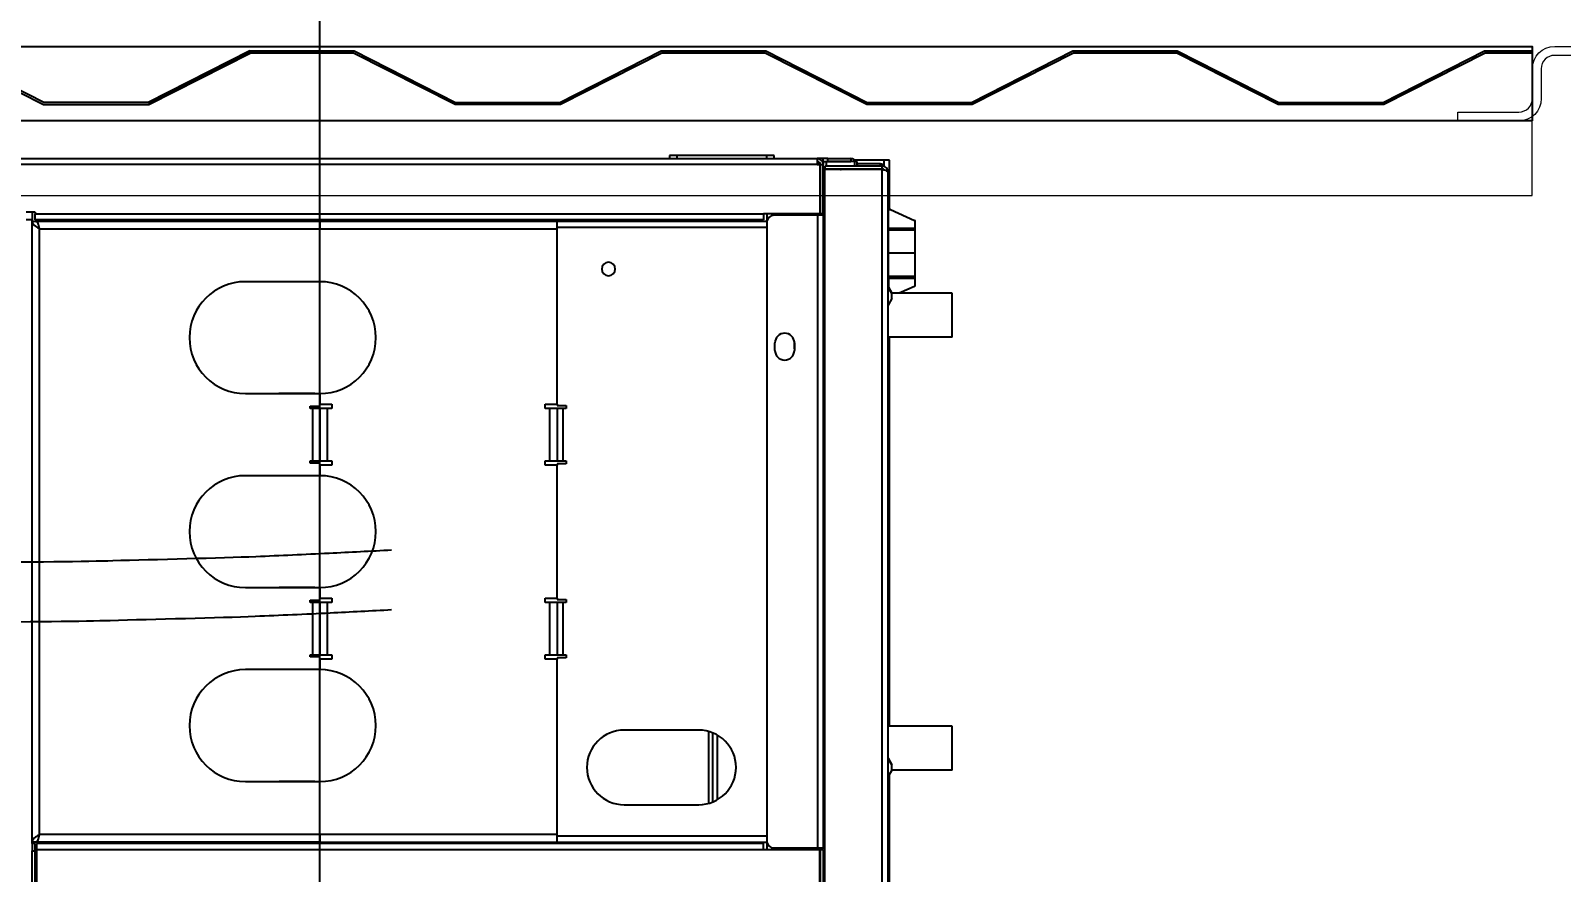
# Model space of a CAD drawing. Header units: millimetres. Extents: x 0 to 87554, y -20854 to 20404.
# Drawn here: x 11843 to 12870, y -14029 to -13465 of the extents above; entities that cross this region are included whole.
import ezdxf

# ---------------------------------------------------------------- set-up
doc = ezdxf.new("R2010")
doc.units = ezdxf.units.MM
doc.layers.get('0').update_dxf_attribs({"lineweight": 15})
doc.layers.get('Defpoints').update_dxf_attribs({"lineweight": 15})
doc.layers.add('CO', color=7, linetype='Continuous', lineweight=9)
doc.layers.add('THICK', color=7, linetype='Continuous', lineweight=0)
doc.styles.get("Standard").update_dxf_attribs({"font": 'isocp.shx', "width": 0.707, "bigfont": 'hztxt.shx'})
doc.styles.add('仿宋', font='', dxfattribs={"width": 0.8})
doc.styles.get('仿宋').set_extended_font_data('仿宋_gb2312')
doc.dimstyles.new('12倍', dxfattribs={"dimscale": 21, "dimtxt": 3.5, "dimasz": 2.5, "dimexe": 1.5, "dimexo": 0, "dimgap": 1, "dimtad": 1, "dimtoh": 1, "dimdsep": 46, "dimtxsty": '仿宋', "dimcen": 2.5, "dimdle": 5, "dimclrd": 4, "dimclre": 4, "dimclrt": 3, "dimadec": 0, "dimazin": 0, "dimtfac": 1, "dimtmove": 0, "dimatfit": 3, "dimfxl": 1, "dimtolj": 1, "dimarcsym": 0})
doc.dimstyles.new('DJ', dxfattribs={"dimtxt": 75, "dimasz": 75, "dimexe": 20, "dimexo": 0, "dimgap": 20, "dimtad": 1, "dimdec": 1, "dimtxsty": 'Standard', "dimcen": 10, "dimclrd": 95, "dimclre": 95, "dimclrt": 95, "dimadec": 0, "dimazin": 0, "dimtfac": 1, "dimtdec": 1, "dimtmove": 1, "dimatfit": 3, "dimfxl": 1, "dimlwd": 13, "dimlwe": 15, "dimarcsym": 0})

# ---------------------------------------------------------------- blocks, each defined once
blk = doc.blocks.new('*D179')
at = {"color": 4, "linetype": 'Continuous', "lineweight": -2}
for p, q in [((12982.3, -13472.7), (13207.8, -13472.7)), ((13185.3, -14238.2), (13185.3, -13510.2)), ((12071.8, -14275.7), (13207.8, -14275.7))]:
    blk.add_line(p, q, dxfattribs=at)
at = {"color": 4, "lineweight": -3}
for points in [[(13179, -13510.2), (13191.5, -13510.2), (13185.3, -13472.7)], [(13179, -14238.2), (13191.5, -14238.2), (13185.3, -14275.7)]]:
    blk.add_solid(points, dxfattribs=at)
at = {"layer": 'Defpoints', "color": 0, "lineweight": -3}
for p in [(12982.3, -13472.7), (13185.3, -13472.7), (12071.8, -14275.7)]:
    blk.add_point(p, dxfattribs=at)
at = {"color": 3, "lineweight": -3, "insert": (13144, -13874.2), "char_height": 52.5, "attachment_point": 5, "rotation": 90, "style": '仿宋'}
blk.add_mtext('\\A1;About803', dxfattribs=at)
blk = doc.blocks.new('A$C1B2D4C3C')
at = {"color": 87, "linetype": 'Continuous', "lineweight": 25}
for p, q in [((1404, 90.5), (1404, 997)), ((1408, 997), (1408, 90.5)), ((912, 617), (944, 617)), ((944, 617), (944, 615)), ((948.9, 617), (944, 617)), ((948.9, 617), (1367, 617)), ((949, 615), (949, 617)), ((950, 614), (950, 617)), ((1366, 617), (1366, 614)), ((1367, 617), (1367, 621)), ((1372, 617), (1367, 617)), ((1372, 615), (1372, 621)), ((912, 615), (944, 615)), ((945, 614), (912, 614)), ((944, 615), (949, 615)), ((945, 614), (945, 126.5)), ((949, 614), (945, 614)), ((949, 126.5), (949, 614)), ((950, 424), (950, 613.9)), ((950.8, 613.9), (950, 613.9)), ((955, 612), (1361, 612)), ((955, 424), (955, 612)), ((1361, 612), (1361, 424)), ((1365.2, 613.9), (1366, 613.9)), ((1366, 613.9), (1366, 424)), ((1367, 126.5), (1367, 615)), ((1367, 615), (1371, 615)), ((1371, 615), (1371, 126.5)), ((1372, 615), (1371, 615)), ((950, 564), (949, 564)), ((950, 558), (949, 558)), ((1367, 564), (1366, 564)), ((1367, 558), (1366, 558)), ((950, 536.5), (949, 536.5)), ((1367, 536.5), (1366, 536.5)), ((949, 518.5), (950, 518.5)), ((1366, 518.5), (1367, 518.5)), ((949, 512.5), (950, 512.5)), ((1366, 512.5), (1367, 512.5)), ((950, 481.4), (949, 481.4)), ((949, 475.4), (950, 475.4)), ((990.5, 474), (990.5, 424)), ((1065.5, 424), (1065.5, 474)), ((1120.5, 474), (1120.5, 424)), ((1195.5, 424), (1195.5, 474)), ((1250.5, 474), (1250.5, 424)), ((1325.5, 424), (1325.5, 474)), ((1367, 481.5), (1366, 481.5)), ((1366, 475.5), (1367, 475.5)), ((950, 467.4), (949, 467.4)), ((1367, 467.5), (1366, 467.5)), ((950, 457.4), (949, 457.4)), ((1367, 457.5), (1366, 457.5)), ((949, 451.4), (950, 451.4)), ((990.5, 451.4), (990.5, 451.4)), ((990.5, 427.4), (990.5, 451.4)), ((1120.5, 451.4), (1120.5, 451.4)), ((1120.5, 427.4), (1120.5, 451.4)), ((1250.5, 451.5), (1250.5, 451.5)), ((1250.5, 427.5), (1250.5, 451.5)), ((1366, 451.5), (1367, 451.5)), ((955, 424), (950, 424)), ((950, 424), (950, 265)), ((955, 424), (990.5, 424)), ((955, 265), (955, 424)), ((1065.5, 424), (1074, 424)), ((1072.5, 424), (1065.5, 424)), ((1072.5, 416), (1072.5, 424)), ((1074, 424), (1074, 430.5)), ((1074, 430.5), (1075.5, 430.5)), ((1075.5, 430.5), (1075.5, 429)), ((1110.5, 429), (1075.5, 429)), ((1075.5, 429), (1075.5, 424)), ((1110.5, 424), (1075.5, 424)), ((1075.5, 424), (1075.5, 419)), ((1110.5, 429), (1110.5, 430.5)), ((1110.5, 430.5), (1112, 430.5)), ((1110.5, 424), (1110.5, 429)), ((1110.5, 419), (1110.5, 424)), ((1112, 430.5), (1112, 424)), ((1112, 424), (1120.5, 424)), ((1120.5, 424), (1113.5, 424)), ((1113.5, 424), (1113.5, 416)), ((1195.5, 424), (1204, 424)), ((1202.5, 424), (1195.5, 424)), ((1202.5, 416), (1202.5, 424)), ((1204, 424), (1204, 430.5)), ((1204, 430.5), (1205.5, 430.5)), ((1205.5, 430.5), (1205.5, 429)), ((1240.5, 429), (1205.5, 429)), ((1205.5, 429), (1205.5, 424)), ((1240.5, 424), (1205.5, 424)), ((1205.5, 424), (1205.5, 419)), ((1240.5, 429), (1240.5, 430.5)), ((1240.5, 430.5), (1242, 430.5)), ((1240.5, 424), (1240.5, 429)), ((1240.5, 419), (1240.5, 424)), ((1242, 430.5), (1242, 424)), ((1242, 424), (1250.5, 424)), ((1250.5, 424), (1243.5, 424)), ((1243.5, 424), (1243.5, 416)), ((1325.5, 424), (1361, 424)), ((1366, 424), (1361, 424)), ((1361, 424), (1361, 265)), ((1366, 424), (1366, 265)), ((1075.5, 416), (1072.5, 416)), ((1075.5, 419), (1110.5, 419)), ((1075.5, 419), (1075.5, 416)), ((1110.5, 416), (1110.5, 419)), ((1113.5, 416), (1110.5, 416)), ((1205.5, 416), (1202.5, 416)), ((1205.5, 419), (1240.5, 419)), ((1205.5, 419), (1205.5, 416)), ((1240.5, 416), (1240.5, 419)), ((1243.5, 416), (1240.5, 416)), ((949, 406.5), (950, 406.5)), ((1366, 406.5), (1367, 406.5)), ((949, 342.2), (950, 342.2)), ((1366, 342.2), (1367, 342.2)), ((1072.5, 273), (1075.5, 273)), ((1072.5, 265), (1072.5, 273)), ((1075.5, 273), (1075.5, 270)), ((1075.5, 270), (1075.5, 265)), ((1110.5, 270), (1075.5, 270)), ((1110.5, 270), (1110.5, 273)), ((1110.5, 273), (1113.5, 273)), ((1110.5, 265), (1110.5, 270)), ((1113.5, 273), (1113.5, 265)), ((1202.5, 273), (1205.5, 273)), ((1202.5, 265), (1202.5, 273)), ((1205.5, 273), (1205.5, 270)), ((1240.5, 270), (1205.5, 270)), ((1205.5, 270), (1205.5, 265)), ((1240.5, 270), (1240.5, 273)), ((1240.5, 273), (1243.5, 273)), ((1240.5, 265), (1240.5, 270)), ((1243.5, 273), (1243.5, 265)), ((950, 265), (950, 124.4)), ((950, 265), (955, 265)), ((954, 124.4), (954, 265)), ((955, 265), (1072.5, 265)), ((1073.5, 265), (1072.5, 265)), ((1073.5, 259), (1073.5, 265)), ((1075.5, 259), (1073.5, 259)), ((1075.5, 265), (1075.5, 261)), ((1110.5, 265), (1075.5, 265)), ((1075.5, 261), (1110.5, 261)), ((1075.5, 261), (1075.5, 259)), ((1110.5, 261), (1110.5, 265)), ((1110.5, 259), (1110.5, 261)), ((1112.5, 259), (1110.5, 259)), ((1113.5, 265), (1112.5, 265)), ((1112.5, 265), (1112.5, 259)), ((1113.5, 265), (1202.5, 265)), ((1203.5, 265), (1202.5, 265)), ((1203.5, 259), (1203.5, 265)), ((1205.5, 259), (1203.5, 259)), ((1205.5, 265), (1205.5, 261)), ((1240.5, 265), (1205.5, 265)), ((1205.5, 261), (1240.5, 261)), ((1205.5, 261), (1205.5, 259)), ((1240.5, 261), (1240.5, 265)), ((1240.5, 259), (1240.5, 261)), ((1242.5, 259), (1240.5, 259)), ((1243.5, 265), (1242.5, 265)), ((1242.5, 265), (1242.5, 259)), ((1243.5, 265), (1361, 265)), ((1361, 265), (1366, 265)), ((1362, 265), (1362, 124.4)), ((1366, 265), (1366, 124.4)), ((975, 220), (975, 170)), ((1025, 170), (1025, 220)), ((1410, 189.5), (1408, 189.5)), ((1410, 184.5), (1410, 189.5)), ((1367, 178.5), (1366, 178.5)), ((1408, 184.5), (1410, 184.5)), ((1410, 124.5), (1410, 184.5)), ((949, 165.5), (950, 165.5)), ((1366, 173.5), (1367, 173.5)), ((1367, 166.5), (1366, 166.5)), ((949, 163.5), (950, 163.5)), ((949, 160.5), (950, 160.5)), ((949, 157.5), (950, 157.5)), ((1024.1, 163.5), (975.9, 163.5)), ((976.9, 160.5), (1023.1, 160.5)), ((978.3, 157.5), (1021.7, 157.5)), ((1367, 163.5), (1366, 163.5)), ((1366, 160.5), (1367, 160.5)), ((1366, 157.5), (1367, 157.5)), ((945, 126.5), (945, 88.7)), ((945, 126.5), (949, 126.5)), ((951, 124.4), (945, 124.4)), ((1365, 124.4), (951, 124.4)), ((1371, 124.4), (1365, 124.4)), ((1371, 126.5), (1367, 126.5)), ((1371, 88.6), (1371, 126.5)), ((1410, 124.5), (1408, 124.5)), ((1410, 119.5), (1410, 124.5)), ((946, 119.4), (946, 90.4)), ((1279.5, 118.9), (1284.5, 118.9)), ((1370, 90.4), (1370, 119.4)), ((1408, 119.5), (1410, 119.5)), ((1284.5, 105.9), (1279.5, 105.9)), ((1285.5, 106), (1280.5, 106)), ((1285.6, 106), (1285.5, 106)), ((946, 92.5), (945, 92.5)), ((1371, 92.5), (1370, 92.5)), ((912, 88.7), (945, 88.7)), ((945, 88.5), (912, 88.5)), ((945, 86.5), (912, 86.5)), ((915.2, 85.5), (1400.8, 85.5)), ((929.9, 86.5), (929.9, 85.5)), ((945, 88.5), (946, 88.5)), ((945, 88.5), (945, 86.5)), ((945.5, 88.5), (945.5, 87.8)), ((1370, 90.4), (946, 90.4)), ((946, 90.4), (946, 86.4)), ((946, 86.4), (1370, 86.4)), ((946, 85.5), (946, 86.4)), ((1370, 86.4), (1370, 90.4)), ((1370, 88.5), (1371, 88.5)), ((1370, 86.4), (1370, 85.5)), ((1404, 88.6), (1371, 88.6)), ((1371, 86.5), (1371, 88.5)), ((1371, 88.5), (1404, 88.5)), ((1371, 86.5), (1404, 86.5)), ((1385.9, 86.5), (1385.9, 85.5)), ((1389.9, 86.5), (1389.9, 85.5)), ((1399.5, 88.5), (1399.5, 88.6)), ((1400.8, 85.5), (1400.9, 85.5)), ((1400.8, 47), (1400.8, 85.5)), ((1400.9, 83.4), (1400.8, 83.4)), ((1400.9, 85.5), (1400.9, 85.5)), ((1400.9, 75.5), (1400.9, 83.4)), ((1403, 85.5), (1401, 85.5)), ((1401, 47), (1401, 85.5)), ((1403, 88.6), (1403, 88.5)), ((1403, 47), (1403, 85.5)), ((1406, 84.5), (1403, 84.5)), ((1404, 90.5), (1404, 88.6)), ((1408, 90.5), (1404, 90.5)), ((1405.9, 90), (1404, 90)), ((1404, 88.5), (1404, 86.5)), ((1406, 86.5), (1404, 86.5)), ((1406, 87), (1406, 86.5)), ((1406, 86.5), (1408, 86.5)), ((1406, 86.5), (1406, 83.5)), ((1406, 83.5), (1408, 83.5)), ((1406, 83.5), (1406, 68)), ((1406, 65.5), (1406, 83.5)), ((1408, 89.5), (1407.9, 89.5)), ((1408, 89.5), (1408, 90.5)), ((1408, 86.5), (1408, 89.5)), ((1408, 83.5), (1408, 86.5)), ((1408, 83.5), (1408, 68)), ((1400.8, 75.5), (1400.9, 75.5)), ((1400.9, 60.5), (1400.9, 75.5)), ((1401, 65.5), (1400.9, 65.5)), ((1401, 64), (1400.9, 64)), ((1401, 63.8), (1400.9, 63.8)), ((1406, 65.5), (1403, 65.5)), ((1406, 64), (1403, 64)), ((1404.5, 63.8), (1403, 63.8)), ((1404.5, 48.3), (1404.5, 63.8)), ((1408, 68), (1406, 68)), ((1406, 64), (1406, 65.5)), ((1407, 46), (1407, 65.4)), ((1400.8, 60.5), (1400.9, 60.5)), ((1400.9, 47), (1400.9, 60.5)), ((874.3, 42), (995.7, 42)), ((915.2, 47), (1400.8, 47)), ((917, 43), (1399, 43)), ((998.2, 40.6), (993.8, 43)), ((1001.7, 40.6), (1005.7, 43)), ((1006.2, 43), (1001.8, 40.6)), ((1027.7, 0), (1027.7, 43)), ((1027.7, 42), (1288.3, 42)), ((1288.3, 0), (1288.3, 43)), ((1314.2, 40.6), (1309.8, 43)), ((1317.7, 40.6), (1321.7, 43)), ((1322.2, 43), (1317.8, 40.6)), ((1327.9, 42.8), (1321.8, 42.8)), ((1327.9, 42.8), (1327.9, 24.8)), ((1328.9, 42.8), (1327.9, 42.8)), ((1328.9, 24.8), (1328.9, 42.8)), ((1328.9, 42.8), (1344.6, 42.8)), ((1329.5, 42.8), (1329.5, 43)), ((1344.6, 43), (1344.6, 42.8)), ((1344.6, 24.8), (1344.6, 42.8)), ((1344.6, 42.8), (1360.2, 42.8)), ((1359.5, 43), (1359.5, 42.8)), ((1360.2, 42.8), (1360.2, 24.8)), ((1361.1, 42.8), (1360.2, 42.8)), ((1361.1, 24.8), (1361.1, 42.8)), ((1361.1, 42.8), (1373, 42.8)), ((1373.9, 41.4), (1366.6, 25.4)), ((1374, 42), (1407, 42)), ((1400.8, 47), (1400.9, 47)), ((1401, 48.3), (1400.9, 48.3)), ((1401, 47), (1403, 47)), ((1404.5, 48.3), (1403, 48.3)), ((1407, 46), (1403.6, 46)), ((1407, 42), (1407, 46)), ((998.2, 0), (998.2, 40.6)), ((998.2, 40.6), (1001.7, 40.6)), ((1001.7, 40.6), (1001.8, 40.6)), ((1314.2, 40.6), (1317.7, 40.6)), ((1317.7, 40.6), (1317.8, 40.6)), ((1317.8, 0), (1317.8, 40.6)), ((1322.4, 25.4), (1317.8, 35.7)), ((1322.4, 25.4), (1317.8, 35.6)), ((1322.4, 25.4), (1322.4, 25.4)), ((1323.3, 24.8), (1323.4, 24.8)), ((1323.4, 24.8), (1327.9, 24.8)), ((1327.9, 24.8), (1328.9, 24.8)), ((1328.9, 24.8), (1344.6, 24.8)), ((1344.6, 24.8), (1360.2, 24.8)), ((1360.2, 24.8), (1361.1, 24.8)), ((1361.1, 24.8), (1365.7, 24.8)), ((998.2, 0), (1027.7, 0)), ((1288.3, 0), (1317.8, 0))]:
    blk.add_line(p, q, dxfattribs=at)
at = {"color": 87, "linetype": 'Continuous', "lineweight": 25, "flags": 128}
for points in [[(949, 526.4), (949.2, 526.3), (950, 526)], [(1366, 526), (1366.8, 526.3), (1367, 526.4)], [(950, 417), (949.2, 416.7), (949, 416.6)], [(1367, 416.6), (1366.8, 416.7), (1366, 417)], [(945, 88.1), (945.6, 87.7), (946, 87.5)], [(1400.8, 85.5), (1400.9, 85.5), (1401, 85.5)], [(1400.9, 75.5), (1400.8, 74.7), (1400.8, 74.6)]]:
    blk.add_lwpolyline(points, dxfattribs=at)
at = {"color": 87, "linetype": 'Continuous', "lineweight": 25}
for centre, radius, start, end in [((1028, 474), 37.5, 0, 180), ((1158, 474), 37.5, 0, 180), ((1288, 474), 37.5, 0, 180), ((1028, 424), 37.5, 180, 270), ((1028, 424), 37.5, 270, 0), ((1158, 424), 37.5, 180, 270), ((1158, 424), 37.5, 270, 0), ((1288, 424), 37.5, 180, 270), ((1288, 424), 37.5, 270, 0), ((1000, 220), 25, 90, 180), ((1000, 220), 25, 0, 90), ((1334, 230.5), 4.5, 90, 270), ((1334, 230.5), 4.5, 270, 90), ((1000, 170), 25, 180, 0), ((1369, 166.5), 3, 180, 228.1897), ((951, 119.4), 5, 90, 180), ((1365, 119.4), 5, 0, 90), ((1279.5, 112.4), 6.5, 90, 270), ((1284.5, 112.4), 6.5, 270, 90), ((943, 83.5), 3, 41.8103, 90), ((1373, 84.5), 4, 120, 138.5904), ((1373, 84.5), 2, 90, 150), ((1400.9, 83.4), 0.05, 0, 180), ((1404, 90.5), 4, 270, 0), ((1404, 90.5), 2, 270, 0), ((1404, 68), 4, 300, 0), ((1373, 41.8), 1, 359.9911, 90.0055), ((1373, 41.8), 1, 335.5576, 0.0005), ((1323.4, 25.8), 1, 204.4508, 269.9957), ((1323.3, 25.8), 1, 204.4508, 269.9957), ((1365.7, 25.8), 1, 270.0056, 335.5513)]:
    blk.add_arc(centre, radius, start, end, dxfattribs=at)
for points, knots in [([(955, 612), (954.6, 612.7), (953.8, 614), (952.5, 615.6), (951.3, 616.8), (950.4, 616.9), (950, 617)], [0, 0, 0, 0, 0.25001, 0.499996, 0.750003, 1, 1, 1, 1]), ([(1366, 617), (1365.6, 616.9), (1364.7, 616.8), (1363.5, 615.6), (1362.2, 614), (1361.4, 612.7), (1361, 612)], [0, 0, 0, 0, 0.249996, 0.500004, 0.749988, 1, 1, 1, 1]), ([(950, 613.9), (950.1, 613.7), (950.2, 613.4), (951.4, 612.9), (953, 612.5), (954.3, 612.2), (955, 612)], [0, 0, 0, 0, 0.250006, 0.499998, 0.749994, 1, 1, 1, 1]), ([(1361, 612), (1361.7, 612.2), (1363, 612.5), (1364.6, 612.9), (1365.8, 613.4), (1365.9, 613.7), (1366, 613.9)], [0, 0, 0, 0, 0.250006, 0.500004, 0.749996, 1, 1, 1, 1]), ([(1399, 43), (1399.5, 43.1), (1400.6, 43.2), (1401.9, 44.1), (1402.8, 45.4), (1402.9, 46.5), (1403, 47)], [0, 0, 0, 0, 0.2500081, 0.5000085, 0.7500138, 1, 1, 1, 1]), ([(1400.8, 47), (1400.6, 46.5), (1400.4, 45.4), (1399.9, 44.1), (1399.4, 43.2), (1399.1, 43.1), (1399, 43)], [0, 0, 0, 0, 0.249987, 0.499985, 0.749993, 1, 1, 1, 1]), ([(1400.1, 45.4), (1400.2, 45.6), (1400.4, 46.1), (1400.6, 46.7), (1400.7, 47)], [0, 0, 0, 0, 0.525429, 1, 1, 1, 1]), ([(1401, 47.5), (1401, 47.2), (1400.9, 46.7), (1400.6, 46.2), (1400.4, 46.1), (1400.4, 46.1)], [0, 0, 0, 0, 0.489278, 0.978541, 1, 1, 1, 1]), ([(1400.4, 45.6), (1400.4, 45.6), (1400.6, 45.7), (1400.9, 46.2), (1401, 46.7), (1401, 47)], [0, 0, 0, 0, 0.027922, 0.513987, 1, 1, 1, 1]), ([(1402.5, 45.2), (1402.8, 45.4), (1403.6, 45.8), (1404.3, 46.9), (1404.4, 47.8), (1404.5, 48.3)], [0, 0, 0, 0, 0.301104, 0.650559, 1, 1, 1, 1]), ([(1404.5, 48.3), (1404.2, 47.8), (1403.6, 46.9), (1403.1, 46.2), (1402.8, 45.9)], [0, 0, 0, 0, 0.506349, 1, 1, 1, 1])]:
    blk.add_open_spline(points, degree=3, knots=knots, dxfattribs=at)
blk = doc.blocks.new('5y7u88')
at = {"lineweight": -3}
for p, q in [((155, 34.5), (223, 0)), ((223.3, 1.5), (155.3, 36)), ((293.3, 1.5), (361.3, 36)), ((361.3, 36), (293.3, 1.5)), ((361.7, 34.5), (293.7, 0)), ((293.7, 0), (361.7, 34.5)), ((361.3, 36), (431.3, 36)), ((431, 34.5), (361.7, 34.5)), ((499, 0), (431, 34.5)), ((431.3, 36), (499.3, 1.5)), ((569.3, 1.5), (637.3, 36)), ((637.7, 34.5), (569.7, 0)), ((637.3, 36), (707.3, 36)), ((707, 34.5), (637.7, 34.5)), ((775, 0), (707, 34.5)), ((707.3, 36), (775.3, 1.5)), ((845.3, 1.5), (913.3, 36)), ((913.7, 34.5), (845.7, 0)), ((913.3, 36), (983.3, 36)), ((983, 34.5), (913.7, 34.5)), ((1051, 0), (983, 34.5)), ((983.3, 36), (1051.3, 1.5)), ((1121.3, 1.5), (1189.3, 36)), ((1189.7, 34.5), (1121.7, 0)), ((1189.3, 36), (1221.3, 36)), ((1221.3, 34.5), (1189.7, 34.5)), ((1221.3, 36), (1221.3, 34.5)), ((223, 0), (258.3, 0)), ((258.3, 1.5), (223.3, 1.5)), ((293.3, 1.5), (258.3, 1.5)), ((258.3, 0), (293.7, 0)), ((534.3, 0), (499, 0)), ((499.3, 1.5), (534.3, 1.5)), ((534.3, 1.5), (569.3, 1.5)), ((569.7, 0), (534.3, 0)), ((810.3, 0), (775, 0)), ((775.3, 1.5), (810.3, 1.5)), ((810.3, 1.5), (845.3, 1.5)), ((845.7, 0), (810.3, 0)), ((1121.7, 0), (1051, 0)), ((1051.3, 1.5), (1121.3, 1.5))]:
    blk.add_line(p, q, dxfattribs=at)
blk = doc.blocks.new('*D222')
at = {"color": 4, "linetype": 'Continuous', "lineweight": -2}
for p, q in [((12037.4, -14149.4), (12037.4, -13280.8)), ((13067.4, -13532.7), (13067.4, -13280.8)), ((13029.9, -13303.3), (12074.9, -13303.3))]:
    blk.add_line(p, q, dxfattribs=at)
at = {"color": 4, "lineweight": -3}
for points in [[(12074.9, -13297.1), (12074.9, -13309.6), (12037.4, -13303.3)], [(13029.9, -13297.1), (13029.9, -13309.6), (13067.4, -13303.3)]]:
    blk.add_solid(points, dxfattribs=at)
at = {"layer": 'Defpoints', "color": 0, "lineweight": -3}
for p in [(12037.4, -13303.3), (13067.4, -13532.7), (12037.4, -14149.4)]:
    blk.add_point(p, dxfattribs=at)
at = {"color": 3, "lineweight": -3, "insert": (12552.4, -13262.1), "char_height": 52.5, "attachment_point": 5, "style": '仿宋'}
blk.add_mtext('\\A1;About1030', dxfattribs=at)

msp = doc.modelspace()

# ---------------------------------------------------------------- linework, layer by layer
at = {"lineweight": -3}
msp.add_lwpolyline([(12850.387, -13525.732), (11402.388, -13525.732), (11402.388, -13475.734), (12850.387, -13475.734)], close=True, dxfattribs=at)
at = {"color": 5, "lineweight": -3}
for points, knots in [([(10138.248, -13765.766), (10151.144, -13762.486), (10164.071, -13759.198), (10187.621, -13753.327), (10198.229, -13750.726), (10215.851, -13746.536), (10222.844, -13744.907), (10243.877, -13740.141), (10257.929, -13737.132), (10303.712, -13727.863), (10340.554, -13722.246), (10456.37, -13707.433), (10470.636, -13700.271), (11106.061, -13839.759), (11136.433, -13837.585), (11216.646, -13832.592), (11266.443, -13830.249), (11365.897, -13826.284), (11415.556, -13824.664), (11741.212, -13822.147), (11867.259, -13821.272), (11927.039, -13819.474), (11970.776, -13818.563), (12010.877, -13816.858), (12027.25, -13816.115), (12057.595, -13814.626), (12071.576, -13813.896), (12085.557, -13813.125)], [0, 0, 0, 0, 39.90869459, 39.90869459, 72.45840992, 72.45840992, 93.79323409, 93.79323409, 136.46288243, 136.46288243, 232.53980227, 232.53980227, 424.69364194, 424.69364194, 515.36034045, 515.36034045, 664.2956147, 664.2956147, 813.23088895, 813.23088895, 891.51689433, 891.51689433, 962.95876498, 962.95876498, 1012.29595826, 1012.29595826, 1054.44126452, 1054.44126452, 1054.44126452, 1054.44126452]), ([(10148.108, -13804.532), (10160.945, -13801.267), (10173.753, -13798.009), (10197.07, -13792.195), (10207.587, -13789.616), (10224.999, -13785.476), (10231.898, -13783.869), (10252.595, -13779.18), (10266.433, -13776.219), (10313.059, -13767.8), (10340.959, -13762.806), (10445.02, -13749.432), (10451.546, -13742.661), (11083.678, -13881.613), (11118.389, -13878.933), (11178.971, -13874.953), (11204.821, -13873.474), (11256.535, -13870.834), (11282.401, -13869.673), (11360.031, -13866.504), (11411.824, -13864.809), (11739.661, -13862.221), (11865.676, -13861.35), (11925.812, -13859.549), (11969.931, -13858.629), (12010.787, -13856.902), (12027.519, -13856.147), (12058.026, -13854.656), (12071.793, -13853.94), (12085.557, -13853.186)], [0, 0, 0, 0, 39.7269061, 39.7269061, 72.42897964, 72.42897964, 93.89798441, 93.89798441, 136.83599394, 136.83599394, 222.71201302, 222.71201302, 394.46405118, 394.46405118, 499.1675563, 499.1675563, 576.97787912, 576.97787912, 654.78820194, 654.78820194, 810.40884757, 810.40884757, 888.48679191, 888.48679191, 960.8237947, 960.8237947, 1010.97746926, 1010.97746926, 1052.2414183, 1052.2414183, 1052.2414183, 1052.2414183])]:
    msp.add_open_spline(points, degree=3, knots=knots, dxfattribs=at)
at = {"layer": 'CO'}
msp.add_lwpolyline([(12850.387, -13475.734), (7163.387, -13475.734), (7163.387, -13575.734), (12850.387, -13575.734)], close=True, dxfattribs=at)
msp.add_lwpolyline([(12841.388, -13519.732, 0.41421356), (12850.387, -13510.733), (12850.387, -13490.733, -0.41421356), (12865.386, -13475.734), (13048.388, -13475.734, -0.41421356), (13063.387, -13490.733), (13063.387, -13505.733), (13057.387, -13505.733), (13057.387, -13490.733, 0.41421356), (13048.388, -13481.734), (12865.386, -13481.734, 0.41421356), (12856.387, -13490.733), (12856.387, -13510.733, -0.41421356), (12841.388, -13525.732), (12800.387, -13525.732), (12800.387, -13519.732), (12841.388, -13519.732)], format="xyb", dxfattribs=at)

# ---------------------------------------------------------------- block references
at = {"lineweight": -3}
msp.add_blockref('5y7u88', (11629.067, -13514.734), dxfattribs=at)
at = {"rotation": 90}
msp.add_blockref('A$C1B2D4C3C', (12461.462, -14958.944), dxfattribs=at)

# ---------------------------------------------------------------- dimensions: what is measured, and where the dimension line sits
at = {"lineweight": -3}
dim = msp.add_linear_dim(base=(12037.387, -13303.326), p1=(13067.387, -13532.735), p2=(12037.387, -14149.4), text='About<>', dimstyle='12倍', override={"dimscale": 15}, dxfattribs=at)
dim.commit()
dim.dimension.update_dxf_attribs({"geometry": '*D222', "text_midpoint": (12552.387, -13262.076)})
dim = msp.add_linear_dim(base=(13185.271, -13472.734), p1=(12071.823, -14275.734), p2=(12982.342, -13472.734), angle=90, text='About<>', dimstyle='12倍', override={"dimscale": 15}, dxfattribs=at)
dim.commit()
dim.dimension.update_dxf_attribs({"geometry": '*D179', "text_midpoint": (13144.021, -13874.234)})

# ---------------------------------------------------------------- leaders
at = {"layer": 'THICK', "lineweight": -3}
msp.add_leader([(11003.524, -14645.734), (11548.173, -13039.326), (12608.302, -13039.326)], dimstyle='DJ', override={"dimtad": 0, "dimfxl": 1.25, "dimarcsym": 1}, dxfattribs=at)

doc.saveas('drawing.dxf')
